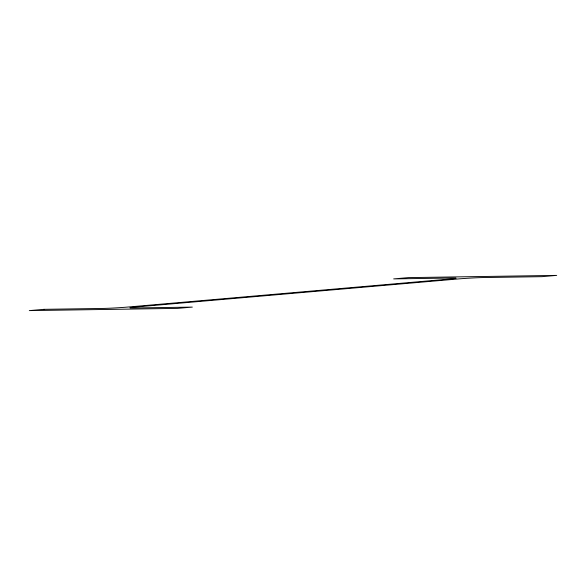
<?xml version="1.0" encoding="UTF-8"?>
<svg xmlns="http://www.w3.org/2000/svg" width="586" height="586" viewBox="0 0 586 586"><rect width="100%" height="100%" fill="white"/><g stroke="black" fill="none" stroke-linecap="round" stroke-linejoin="round"><path stroke-width="0.88" d="M44.023 309.327L29.3 310.609L177.617 308.382L192.34 307.101L133.791 307.98A17.902 0.623 -3.4 0 1 136.728 306.925L458.318 278.943A17.902 0.623 -3.4 0 1 483.428 277.552L541.977 276.673L556.7 275.391L408.383 277.618L393.66 278.899L452.209 278.02A17.902 0.623 -3.4 0 1 449.272 279.075L127.682 307.057A17.902 0.623 -3.4 0 1 102.572 308.448L44.023 309.327"/></g></svg>
